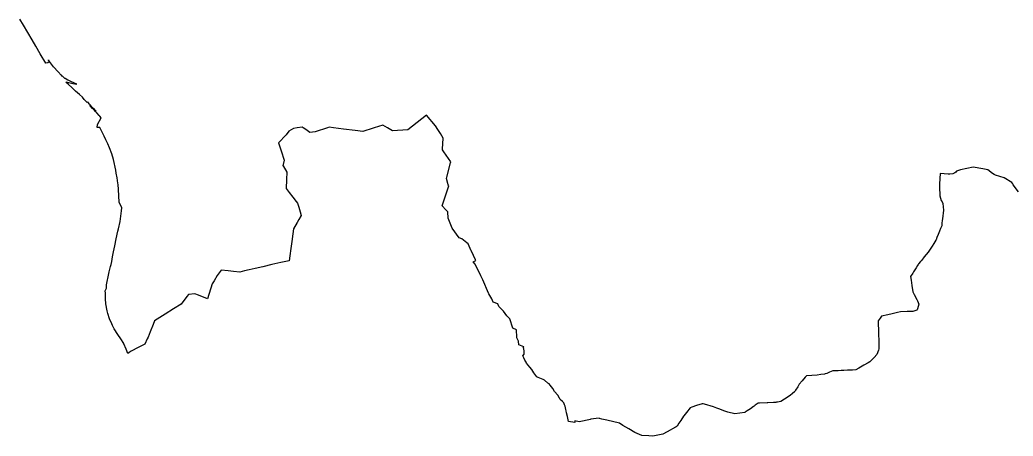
# Model space of a CAD drawing. Header units: metres. Extents: x 198218 to 208474, y 536547 to 547345.
# Drawn here: x 198515 to 202937, y 539491 to 541346 of the extents above; entities that cross this region are included whole.
import ezdxf

# ---------------------------------------------------------------- set-up
doc = ezdxf.new("R2010")
doc.units = ezdxf.units.M
doc.layers.add('ZONING', color=5, linetype='Continuous')

msp = doc.modelspace()

# ---------------------------------------------------------------- linework, layer by layer
at = {"layer": 'ZONING'}
msp.add_lwpolyline([(202961.8, 540579.7), (202936.8, 540611.5), (202935.3, 540614.6), (202931.8, 540622), (202897.9, 540641.5), (202859.3, 540654.3), (202852.1, 540656.7), (202845.9, 540661.4), (202824, 540677.6), (202809.7, 540680.3), (202802.3, 540681.7), (202759.7, 540689.5), (202703.1, 540677.1), (202689.1, 540674), (202685.2, 540671.1), (202681.8, 540666.9), (202677, 540663.9), (202668.7, 540660.2), (202656.1, 540658.4), (202647.6, 540659), (202612.1, 540661.6), (202609.3, 540616), (202609.1, 540613.6), (202608.8, 540602.6), (202610.7, 540561.2), (202617.1, 540541), (202620.7, 540534.6), (202624.9, 540527.2), (202627, 540498.5), (202622.1, 540458.8), (202621.6, 540452.4), (202620.3, 540439.4), (202619.2, 540428.6), (202613.7, 540415.6), (202609.1, 540404), (202603.6, 540389.6), (202597.9, 540375.5), (202594.1, 540366.1), (202593.6, 540364.9), (202583.5, 540349.2), (202576.2, 540337.8), (202564.3, 540319.2), (202558.9, 540310.9), (202549.6, 540299.8), (202541.8, 540290.2), (202530.3, 540275.8), (202524.7, 540268.7), (202516.5, 540258.7), (202514.9, 540256.5), (202511.3, 540250.8), (202505.5, 540241.6), (202499.8, 540231.9), (202494.1, 540223.1), (202490.4, 540217.7), (202481, 540203.2), (202483.1, 540186.7), (202486.3, 540163.1), (202491.1, 540134.1), (202496.9, 540122.4), (202507.8, 540100), (202511.1, 540093.5), (202518.1, 540079.6), (202518, 540078.9), (202511, 540058.2), (202509.8, 540054.7), (202509.2, 540053.2), (202491.2, 540047.1), (202482.7, 540047), (202478, 540046.6), (202466.1, 540046.5), (202435.8, 540045.7), (202423.1, 540042.6), (202416.7, 540041), (202398.9, 540036.2), (202379.1, 540031), (202350.9, 540025.2), (202344.5, 540016.5), (202335.8, 540004.5), (202336.5, 539988.2), (202337.4, 539966), (202338, 539944.9), (202338.8, 539916.1), (202339.5, 539888.3), (202339.7, 539880.4), (202337.4, 539873.8), (202331, 539854.6), (202318.4, 539841.7), (202301.8, 539824.6), (202299.9, 539822.7), (202291.3, 539817.9), (202272.7, 539807.3), (202250.3, 539794.7), (202236.4, 539786.8), (202222.2, 539785.9), (202210.5, 539785.2), (202199.2, 539784.5), (202183.3, 539783.8), (202171.7, 539783.3), (202157.8, 539782.6), (202148.5, 539782.2), (202134.5, 539781.5), (202120.1, 539775.8), (202108.1, 539771), (202100.9, 539768.5), (202098, 539767.4), (202081.3, 539765.3), (202065.3, 539763.3), (202040.3, 539761.4), (202016.6, 539759.7), (202011.2, 539753.5), (201998, 539738.2), (201984.7, 539722.6), (201978, 539711.4), (201968.5, 539696), (201964.9, 539690.2), (201964.4, 539689.3), (201954.6, 539680.8), (201944.1, 539671.8), (201919.5, 539655.9), (201902.5, 539646), (201895.8, 539644.2), (201888.8, 539642.7), (201883.1, 539642.3), (201881.3, 539641.8), (201870.4, 539641.1), (201845.5, 539639.4), (201842.8, 539639.2), (201807.3, 539638.7), (201801.9, 539638.5), (201789, 539628.8), (201784.1, 539625.2), (201780.6, 539622.6), (201767.8, 539612.4), (201753, 539603.8), (201743.8, 539598.3), (201742.3, 539597.2), (201698.9, 539591.1), (201686.4, 539593), (201678.9, 539594.7), (201666.5, 539597.4), (201648.9, 539604.2), (201630.9, 539610.9), (201618.4, 539615.9), (201603.2, 539622), (201598.3, 539623.8), (201593.2, 539625.2), (201573, 539630.3), (201557.1, 539634.5), (201552.3, 539635.9), (201527.1, 539627.2), (201506.6, 539620), (201499.3, 539617.5), (201483.6, 539597.1), (201471.5, 539581.4), (201470.3, 539579.7), (201457.7, 539561.5), (201449.1, 539549.2), (201441.1, 539535.3), (201437.3, 539532.9), (201434.7, 539531.4), (201396.8, 539510.5), (201378, 539500.5), (201332.9, 539491.2), (201316, 539492.3), (201283.8, 539494.4), (201252.5, 539507.4), (201226.2, 539523.2), (201199.5, 539539.3), (201184.4, 539548.4), (201128.4, 539561.8), (201105.4, 539567.3), (201095, 539570), (201094.7, 539570.7), (201056.3, 539566.3), (201056.2, 539565.9), (201005.8, 539555.1), (200986.6, 539559.4), (200986.6, 539552.2), (200957.6, 539556.7), (200956.2, 539563.6), (200952.7, 539579), (200948.9, 539595.5), (200947, 539603.9), (200945.7, 539610.3), (200942.7, 539625), (200941.6, 539628.3), (200940.6, 539630.6), (200936.4, 539639.5), (200930.8, 539645), (200920.6, 539655), (200917.6, 539660.7), (200910.3, 539674.4), (200895.1, 539690.1), (200887.6, 539704.2), (200876.6, 539717.9), (200871.1, 539723.6), (200865.9, 539727.9), (200850.4, 539740.4), (200845.1, 539742.9), (200823.1, 539752.7), (200816.8, 539756.2), (200803, 539772.9), (200794.9, 539788.4), (200786.3, 539798.4), (200778.4, 539807.6), (200770.7, 539816.6), (200768.9, 539820.2), (200763.8, 539830.3), (200759, 539840), (200754.8, 539848.5), (200760.8, 539856.4), (200760.9, 539864.2), (200760.6, 539870.1), (200759.2, 539880.1), (200756.3, 539886.8), (200759.1, 539887.6), (200758.9, 539888.4), (200736.7, 539897.3), (200735.7, 539914.4), (200727, 539928.5), (200727.3, 539932.1), (200726.7, 539964.8), (200709.6, 539971.8), (200696.8, 540014.2), (200683.2, 540027.5), (200668.6, 540048.5), (200646.9, 540068.9), (200643.1, 540080.4), (200622.9, 540088.6), (200615.9, 540103.7), (200602.4, 540125.7), (200601.1, 540128.5), (200576.3, 540187.8), (200567.5, 540205.5), (200543.1, 540254.7), (200542.1, 540256.8), (200533, 540267.2), (200544.7, 540274.2), (200544, 540276.1), (200534.6, 540296.4), (200525.4, 540315.2), (200524.8, 540316.9), (200510.4, 540347.5), (200505.4, 540352.1), (200482.8, 540370.8), (200471.4, 540374.9), (200439.6, 540418.4), (200424.4, 540455.1), (200421.5, 540462), (200420.1, 540490.5), (200411.2, 540499.9), (200395.4, 540516.7), (200425.1, 540606.3), (200421.3, 540611.1), (200414.3, 540638.7), (200416.2, 540645.2), (200432.7, 540708.7), (200433.9, 540713.1), (200403.3, 540757.7), (200397.1, 540767), (200397.4, 540769.4), (200399.9, 540818.3), (200400.2, 540819.1), (200387.5, 540839.1), (200375.6, 540857.5), (200365.3, 540873.4), (200325.1, 540921.5), (200241.9, 540855.4), (200173.6, 540851.3), (200151.9, 540864.7), (200131.4, 540877.4), (200092.3, 540864.8), (200088.1, 540863.5), (200042.2, 540848.6), (200008.1, 540853.4), (199956.3, 540859.1), (199910.8, 540865.1), (199892, 540867.5), (199884.5, 540865.1), (199830.6, 540847.7), (199805.5, 540844.1), (199787.7, 540857.3), (199776.7, 540865.3), (199772.3, 540868.4), (199749.7, 540865.3), (199733.3, 540861.5), (199712.6, 540849.6), (199700.4, 540833.4), (199666.5, 540798.1), (199669.4, 540789.8), (199678.6, 540762.4), (199692.5, 540721.4), (199686.4, 540695.7), (199686.9, 540695.2), (199703, 540667), (199702, 540634), (199700.9, 540595), (199714.4, 540577.1), (199730.6, 540556.2), (199745.1, 540537.3), (199751.7, 540529.1), (199757, 540510.8), (199762.4, 540491.3), (199767.4, 540473.9), (199757.5, 540457.1), (199749.3, 540442.9), (199733.2, 540415.3), (199733.1, 540414.6), (199730.3, 540392.6), (199725.5, 540359), (199721.5, 540327.9), (199717.1, 540295.1), (199714.1, 540272.6), (199677, 540264.3), (199637.4, 540255.3), (199596.5, 540245.8), (199562.9, 540238), (199535.4, 540231.7), (199515.6, 540227.2), (199494.8, 540222.4), (199465.8, 540225.4), (199442.2, 540227.8), (199412, 540230.7), (199394.2, 540206.3), (199379.7, 540183.1), (199371.4, 540169.9), (199350.2, 540102.9), (199310.4, 540118.8), (199294.7, 540125.3), (199265.5, 540122.3), (199258.8, 540113.7), (199233.1, 540079.8), (199199.7, 540058.8), (199161.5, 540034.4), (199114.8, 540005.1), (199108.1, 539988), (199095.8, 539956.5), (199086.4, 539932.5), (199082.6, 539924.6), (199070.9, 539900.7), (199041.9, 539885.5), (199010.6, 539869.3), (199001.8, 539864.5), (198995.4, 539858.8), (198988.1, 539878), (198978.7, 539902.8), (198978, 539903.9), (198964, 539925), (198952, 539943.9), (198935.3, 539968.7), (198927.1, 539984), (198924.1, 539990.9), (198914.4, 540013.5), (198907.2, 540037), (198903.8, 540049.8), (198898.3, 540081.2), (198896.6, 540102.4), (198896.3, 540128.4), (198894.4, 540139.2), (198900.6, 540150.5), (198901.1, 540165.6), (198905.3, 540187.5), (198906.4, 540194.1), (198913.5, 540223.8), (198919.3, 540247.3), (198921.4, 540256.5), (198924, 540269.5), (198928.1, 540289.9), (198932.8, 540313), (198937.9, 540338.7), (198944.2, 540370.3), (198951.2, 540405), (198953.6, 540415.1), (198961.6, 540447), (198965.1, 540471.7), (198967.6, 540494.9), (198968.8, 540508.5), (198957.9, 540534), (198954.3, 540590.3), (198952.3, 540612.1), (198951.3, 540618.9), (198947.9, 540642.3), (198944.5, 540662.4), (198942.3, 540676.8), (198932.6, 540723.9), (198924.7, 540748.4), (198914.3, 540776.3), (198906.2, 540793.6), (198905.3, 540795.9), (198898, 540811.6), (198890, 540828.3), (198882.2, 540845.2), (198870.9, 540867), (198859.3, 540867), (198860.5, 540880.1), (198876.7, 540909.6), (198876.8, 540909.8), (198870.8, 540916.8), (198868.2, 540919.6), (198857.6, 540931.3), (198853.9, 540935.5), (198843.8, 540946.7), (198838.5, 540950.8), (198827.5, 540963), (198827.9, 540963.8), (198840.8, 540951.5), (198846.6, 540944.9), (198847.9, 540944.1), (198855.4, 540939.5), (198847.2, 540946.2), (198839.3, 540954.4), (198834.6, 540959.5), (198834.5, 540959.4), (198827.9, 540966.7), (198824.9, 540969.8), (198819.7, 540977.3), (198817.4, 540980.7), (198816.4, 540979.7), (198814.3, 540978), (198802.1, 540991.6), (198793.5, 541001.2), (198780.4, 541013.1), (198763.2, 541028.9), (198746, 541044.6), (198731.6, 541058), (198720.1, 541068.7), (198726.6, 541067.7), (198745.2, 541064.3), (198751.3, 541063.1), (198768.1, 541059.5), (198744.7, 541070.3), (198733, 541075.8), (198728.1, 541077.9), (198717.5, 541084), (198716.1, 541085.2), (198706.2, 541093.4), (198706.1, 541093.1), (198702.8, 541095.1), (198700.1, 541099.5), (198699.2, 541100.1), (198685, 541113.9), (198664.9, 541136.9), (198643, 541166.9), (198642.8, 541167.1), (198645.8, 541158.5), (198639.1, 541155), (198630.6, 541152.5), (198605.7, 541195.1), (198586.3, 541228.4), (198569.3, 541256.6), (198531.5, 541321.6), (198515.2, 541349)], dxfattribs=at)

doc.saveas('drawing.dxf')
